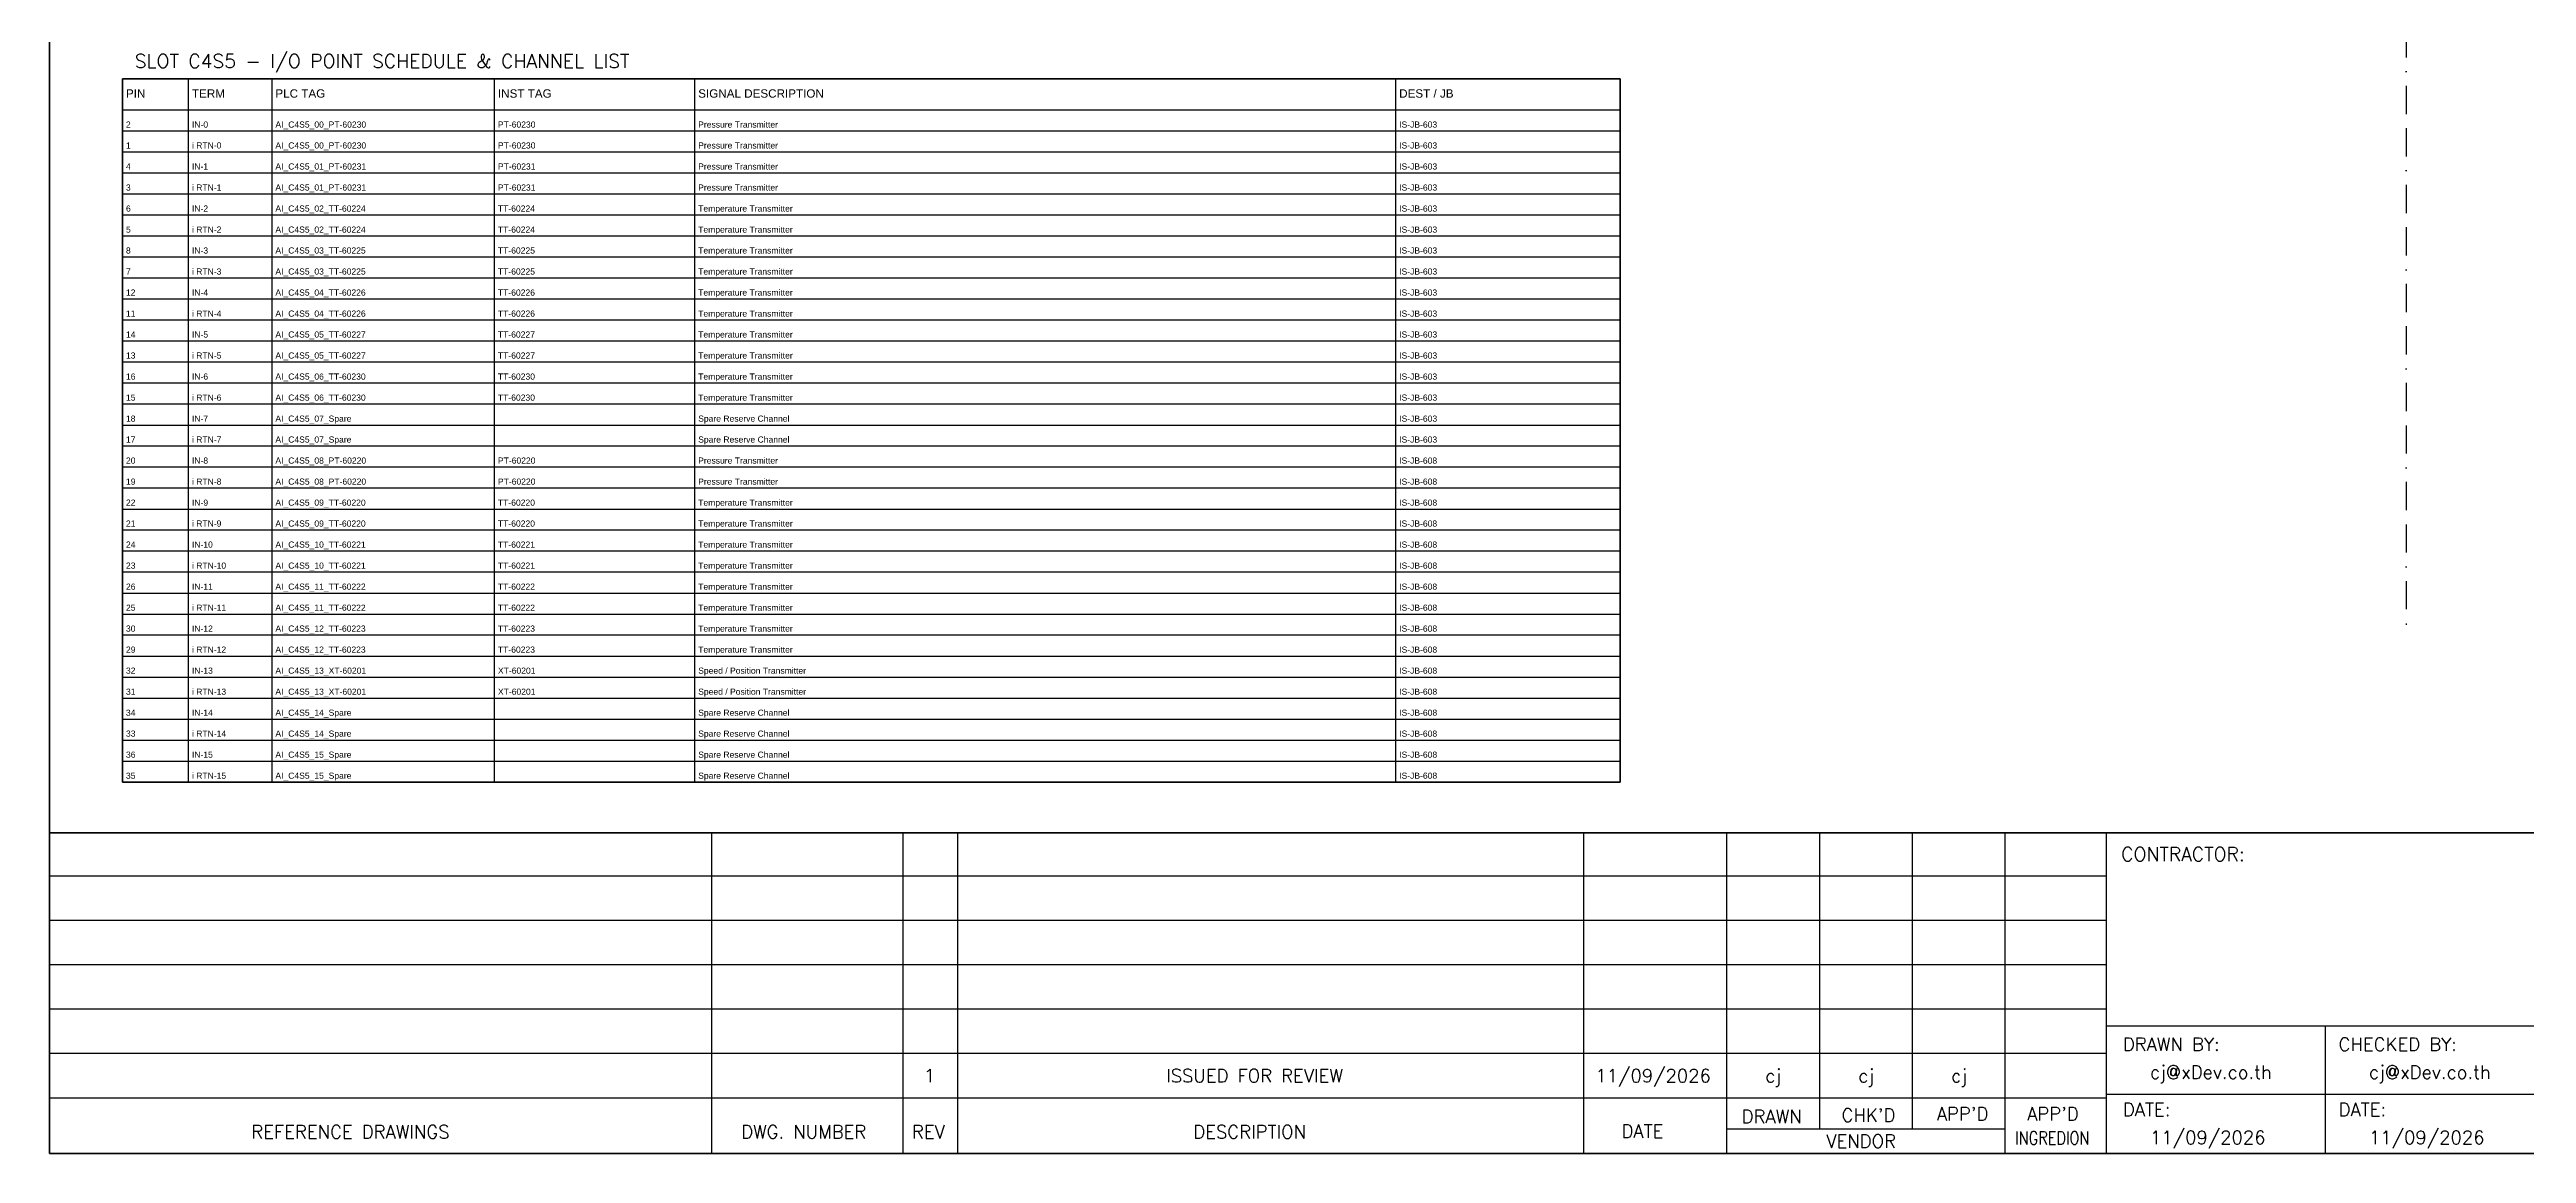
# Model space of a CAD drawing. Header units: millimetres. Extents: x 0 to 62600, y 0 to 14837.
# Drawn here: x 29353 to 31579, y 3004 to 3996 of the extents above; entities that cross this region are included whole.
import ezdxf
from ezdxf.enums import TextEntityAlignment as Align

# ---------------------------------------------------------------- set-up
doc = ezdxf.new("R2010")
doc.units = ezdxf.units.MM
doc.linetypes.add('BORDERX2', pattern=[88.9, 25.4, -12.7, 25.4, -12.7, 0, -12.7])
for name, color, linetype in [('GT_1', 9, 'Continuous'), ('HELPPOINT', 7, 'Continuous'), ('MEMBER', 7, 'Continuous'), ('x01001-FrameArea', 2, 'BORDERX2')]:
    doc.layers.add(name, color=color, linetype=linetype)
doc.styles.add('ROMANS', font='romans.shx', dxfattribs={"width": 0.85, "height": 25})
doc.styles.get("Standard").update_dxf_attribs({"font": 'arial.ttf'})

msp = doc.modelspace()

# ---------------------------------------------------------------- linework, layer by layer
at = {"color": 7}
for p, q in [((29478.1, 3338), (29478.1, 3970.1)), ((29553.1, 3338), (29553.1, 3970.1)), ((29753.1, 3338), (29753.1, 3970.1)), ((29933.1, 3338), (29933.1, 3970.1)), ((30563.1, 3338), (30563.1, 3970.1)), ((29418.8, 3942.1), (30764.6, 3942.1))]:
    msp.add_line(p, q, dxfattribs=at)
at = {"color": 8}
for p, q in [((29418.8, 3923.2), (30764.6, 3923.2)), ((29418.8, 3904.4), (30764.6, 3904.4)), ((29418.8, 3885.5), (30764.6, 3885.5)), ((29418.8, 3866.6), (30764.6, 3866.6)), ((29418.8, 3847.7), (30764.6, 3847.7)), ((29418.8, 3828.8), (30764.6, 3828.8)), ((29418.8, 3810), (30764.6, 3810)), ((29418.8, 3791.1), (30764.6, 3791.1)), ((29418.8, 3772.2), (30764.6, 3772.2)), ((29418.8, 3753.3), (30764.6, 3753.3)), ((29418.8, 3734.5), (30764.6, 3734.5)), ((29418.8, 3715.6), (30764.6, 3715.6)), ((29418.8, 3696.7), (30764.6, 3696.7)), ((29418.8, 3677.8), (30764.6, 3677.8)), ((29418.8, 3658.9), (30764.6, 3658.9)), ((29418.8, 3640.1), (30764.6, 3640.1)), ((29418.8, 3621.2), (30764.6, 3621.2)), ((29418.8, 3602.3), (30764.6, 3602.3)), ((29418.8, 3583.4), (30764.6, 3583.4)), ((29418.8, 3564.6), (30764.6, 3564.6)), ((29418.8, 3545.7), (30764.6, 3545.7)), ((29418.8, 3526.8), (30764.6, 3526.8)), ((29418.8, 3507.9), (30764.6, 3507.9)), ((29418.8, 3489), (30764.6, 3489)), ((29418.8, 3470.2), (30764.6, 3470.2)), ((29418.8, 3451.3), (30764.6, 3451.3)), ((29418.8, 3432.4), (30764.6, 3432.4)), ((29418.8, 3413.5), (30764.6, 3413.5)), ((29418.8, 3394.6), (30764.6, 3394.6)), ((29418.8, 3375.8), (30764.6, 3375.8)), ((29418.8, 3356.9), (30764.6, 3356.9))]:
    msp.add_line(p, q, dxfattribs=at)
msp.add_lwpolyline([(29418.8, 3970.1), (30764.6, 3970.1), (30764.6, 3338), (29418.8, 3338)], close=True)
at = {"color": 7}
msp.add_lwpolyline([(29418.8, 3338), (30764.6, 3338), (30764.6, 3970.1), (29418.8, 3970.1), (29418.8, 3338)], dxfattribs=at)
at = {"layer": 'GT_1', "color": 4}
for p, q in [((29948.5, 3004.2), (29948.5, 3292.4)), ((30120.4, 3004.2), (30120.4, 3292.4)), ((30169.6, 3004.2), (30169.6, 3292.4)), ((30732.2, 3004.2), (30732.2, 3292.4)), ((30860.5, 3004.2), (30860.5, 3292.4)), ((30944.1, 3026), (30944.1, 3292.4)), ((31027.6, 3026), (31027.6, 3292.4)), ((31110.9, 3004.2), (31110.9, 3292.4)), ((31201.9, 3004.2), (31201.9, 3292.4)), ((31201.9, 3253.5), (29353.1, 3253.5)), ((31201.9, 3213.7), (29353.1, 3213.7)), ((31201.9, 3173.8), (29353.1, 3173.8)), ((31201.9, 3133.9), (29353.1, 3133.9)), ((31988.9, 3118.5), (31201.9, 3118.5)), ((31398.7, 3004.2), (31398.7, 3118.5)), ((31201.9, 3094), (29353.1, 3094)), ((31201.8, 3054), (29353.1, 3054)), ((31988.9, 3057.1), (31201.9, 3057.1)), ((31110.9, 3026), (30860.5, 3026))]:
    msp.add_line(p, q, dxfattribs=at)
at = {"layer": 'HELPPOINT', "color": 4, "lineweight": 35}
for p, q in [((29353.1, 3004.2), (29353.1, 5708.4)), ((29353.1, 3004.2), (29353.1, 5708.4)), ((33246.4, 3004.2), (29353.1, 3004.2)), ((33246.4, 3004.2), (29353.1, 3004.2))]:
    msp.add_line(p, q, dxfattribs=at)
at = {"layer": 'MEMBER', "color": 4, "lineweight": 35}
msp.add_line((29353.1, 3292.4), (33246.4, 3292.4), dxfattribs=at)
msp.add_line((29353.1, 3292.4), (33246.4, 3292.4), dxfattribs=at)
at = {"layer": 'x01001-FrameArea'}
msp.add_line((31471.3, 5565.7), (31471.3, 3479.2), dxfattribs=at)

# ---------------------------------------------------------------- texts
at = {"color": 3}
for s, p in [('PIN', (29421.8, 3953.1)), ('TERM', (29481.1, 3953.1)), ('PLC TAG', (29556.1, 3953.1)), ('INST TAG', (29756.1, 3953.1)), ('SIGNAL DESCRIPTION', (29936.1, 3953.1)), ('DEST / JB', (30566.1, 3953.1))]:
    msp.add_text(s, height=7.5, dxfattribs=at).set_placement(p)
at = {"color": 7}
for s, p in [('2', (29421.8, 3926.2)), ('IN-0', (29481.1, 3926.2)), ('AI_C4S5_00_PT-60230', (29556.1, 3926.2)), ('PT-60230', (29756.1, 3926.2)), ('Pressure Transmitter', (29936.1, 3926.2)), ('IS-JB-603', (30566.1, 3926.2)), ('1', (29421.8, 3907.4)), ('i RTN-0', (29481.1, 3907.4)), ('AI_C4S5_00_PT-60230', (29556.1, 3907.4)), ('PT-60230', (29756.1, 3907.4)), ('Pressure Transmitter', (29936.1, 3907.4)), ('IS-JB-603', (30566.1, 3907.4)), ('4', (29421.8, 3888.5)), ('3', (29421.8, 3869.6)), ('i RTN-1', (29481.1, 3869.6)), ('IN-1', (29481.1, 3888.5)), ('AI_C4S5_01_PT-60231', (29556.1, 3888.5)), ('AI_C4S5_01_PT-60231', (29556.1, 3869.6)), ('PT-60231', (29756.1, 3888.5)), ('PT-60231', (29756.1, 3869.6)), ('Pressure Transmitter', (29936.1, 3888.5)), ('Pressure Transmitter', (29936.1, 3869.6)), ('IS-JB-603', (30566.1, 3888.5)), ('IS-JB-603', (30566.1, 3869.6)), ('6', (29421.8, 3850.7)), ('IN-2', (29481.1, 3850.7)), ('AI_C4S5_02_TT-60224', (29556.1, 3850.7)), ('TT-60224', (29756.1, 3850.7)), ('Temperature Transmitter', (29936.1, 3850.7)), ('IS-JB-603', (30566.1, 3850.7)), ('5', (29421.8, 3831.8)), ('i RTN-2', (29481.1, 3831.8)), ('AI_C4S5_02_TT-60224', (29556.1, 3831.8)), ('TT-60224', (29756.1, 3831.8)), ('Temperature Transmitter', (29936.1, 3831.8)), ('IS-JB-603', (30566.1, 3831.8)), ('8', (29421.8, 3813)), ('IN-3', (29481.1, 3813)), ('AI_C4S5_03_TT-60225', (29556.1, 3813)), ('TT-60225', (29756.1, 3813)), ('Temperature Transmitter', (29936.1, 3813)), ('IS-JB-603', (30566.1, 3813)), ('7', (29421.8, 3794.1)), ('i RTN-3', (29481.1, 3794.1)), ('AI_C4S5_03_TT-60225', (29556.1, 3794.1)), ('TT-60225', (29756.1, 3794.1)), ('Temperature Transmitter', (29936.1, 3794.1)), ('IS-JB-603', (30566.1, 3794.1)), ('12', (29421.8, 3775.2)), ('IN-4', (29481.1, 3775.2)), ('AI_C4S5_04_TT-60226', (29556.1, 3775.2)), ('TT-60226', (29756.1, 3775.2)), ('Temperature Transmitter', (29936.1, 3775.2)), ('IS-JB-603', (30566.1, 3775.2)), ('11', (29421.8, 3756.3)), ('14', (29421.8, 3737.5)), ('i RTN-4', (29481.1, 3756.3)), ('IN-5', (29481.1, 3737.5)), ('AI_C4S5_04_TT-60226', (29556.1, 3756.3)), ('AI_C4S5_05_TT-60227', (29556.1, 3737.5)), ('TT-60226', (29756.1, 3756.3)), ('TT-60227', (29756.1, 3737.5)), ('Temperature Transmitter', (29936.1, 3756.3)), ('Temperature Transmitter', (29936.1, 3737.5)), ('IS-JB-603', (30566.1, 3756.3)), ('IS-JB-603', (30566.1, 3737.5)), ('13', (29421.8, 3718.6)), ('i RTN-5', (29481.1, 3718.6)), ('AI_C4S5_05_TT-60227', (29556.1, 3718.6)), ('TT-60227', (29756.1, 3718.6)), ('Temperature Transmitter', (29936.1, 3718.6)), ('IS-JB-603', (30566.1, 3718.6)), ('16', (29421.8, 3699.7)), ('IN-6', (29481.1, 3699.7)), ('AI_C4S5_06_TT-60230', (29556.1, 3699.7)), ('TT-60230', (29756.1, 3699.7)), ('Temperature Transmitter', (29936.1, 3699.7)), ('IS-JB-603', (30566.1, 3699.7)), ('15', (29421.8, 3680.8)), ('i RTN-6', (29481.1, 3680.8)), ('AI_C4S5_06_TT-60230', (29556.1, 3680.8)), ('TT-60230', (29756.1, 3680.8)), ('Temperature Transmitter', (29936.1, 3680.8)), ('IS-JB-603', (30566.1, 3680.8)), ('18', (29421.8, 3661.9)), ('IN-7', (29481.1, 3661.9)), ('AI_C4S5_07_Spare', (29556.1, 3661.9)), ('Spare Reserve Channel', (29936.1, 3661.9)), ('IS-JB-603', (30566.1, 3661.9)), ('20', (29421.8, 3624.2)), ('17', (29421.8, 3643.1)), ('i RTN-7', (29481.1, 3643.1)), ('IN-8', (29481.1, 3624.2)), ('AI_C4S5_07_Spare', (29556.1, 3643.1)), ('AI_C4S5_08_PT-60220', (29556.1, 3624.2)), ('PT-60220', (29756.1, 3624.2)), ('Spare Reserve Channel', (29936.1, 3643.1)), ('Pressure Transmitter', (29936.1, 3624.2)), ('IS-JB-603', (30566.1, 3643.1)), ('IS-JB-608', (30566.1, 3624.2)), ('19', (29421.8, 3605.3)), ('i RTN-8', (29481.1, 3605.3)), ('AI_C4S5_08_PT-60220', (29556.1, 3605.3)), ('PT-60220', (29756.1, 3605.3)), ('Pressure Transmitter', (29936.1, 3605.3)), ('IS-JB-608', (30566.1, 3605.3)), ('22', (29421.8, 3586.4)), ('IN-9', (29481.1, 3586.4)), ('AI_C4S5_09_TT-60220', (29556.1, 3586.4)), ('TT-60220', (29756.1, 3586.4)), ('Temperature Transmitter', (29936.1, 3586.4)), ('IS-JB-608', (30566.1, 3586.4)), ('21', (29421.8, 3567.6)), ('i RTN-9', (29481.1, 3567.6)), ('AI_C4S5_09_TT-60220', (29556.1, 3567.6)), ('TT-60220', (29756.1, 3567.6)), ('Temperature Transmitter', (29936.1, 3567.6)), ('IS-JB-608', (30566.1, 3567.6)), ('24', (29421.8, 3548.7)), ('IN-10', (29481.1, 3548.7)), ('AI_C4S5_10_TT-60221', (29556.1, 3548.7)), ('TT-60221', (29756.1, 3548.7)), ('Temperature Transmitter', (29936.1, 3548.7)), ('IS-JB-608', (30566.1, 3548.7)), ('23', (29421.8, 3529.8)), ('i RTN-10', (29481.1, 3529.8)), ('AI_C4S5_10_TT-60221', (29556.1, 3529.8)), ('TT-60221', (29756.1, 3529.8)), ('Temperature Transmitter', (29936.1, 3529.8)), ('IS-JB-608', (30566.1, 3529.8)), ('26', (29421.8, 3510.9)), ('25', (29421.8, 3492)), ('i RTN-11', (29481.1, 3492)), ('IN-11', (29481.1, 3510.9)), ('AI_C4S5_11_TT-60222', (29556.1, 3510.9)), ('AI_C4S5_11_TT-60222', (29556.1, 3492)), ('TT-60222', (29756.1, 3510.9)), ('TT-60222', (29756.1, 3492)), ('Temperature Transmitter', (29936.1, 3510.9)), ('Temperature Transmitter', (29936.1, 3492)), ('IS-JB-608', (30566.1, 3510.9)), ('IS-JB-608', (30566.1, 3492)), ('30', (29421.8, 3473.2)), ('IN-12', (29481.1, 3473.2)), ('AI_C4S5_12_TT-60223', (29556.1, 3473.2)), ('TT-60223', (29756.1, 3473.2)), ('Temperature Transmitter', (29936.1, 3473.2)), ('IS-JB-608', (30566.1, 3473.2)), ('29', (29421.8, 3454.3)), ('i RTN-12', (29481.1, 3454.3)), ('AI_C4S5_12_TT-60223', (29556.1, 3454.3)), ('TT-60223', (29756.1, 3454.3)), ('Temperature Transmitter', (29936.1, 3454.3)), ('IS-JB-608', (30566.1, 3454.3)), ('32', (29421.8, 3435.4)), ('IN-13', (29481.1, 3435.4)), ('AI_C4S5_13_XT-60201', (29556.1, 3435.4)), ('XT-60201', (29756.1, 3435.4)), ('Speed / Position Transmitter', (29936.1, 3435.4)), ('IS-JB-608', (30566.1, 3435.4)), ('31', (29421.8, 3416.5)), ('i RTN-13', (29481.1, 3416.5)), ('AI_C4S5_13_XT-60201', (29556.1, 3416.5)), ('XT-60201', (29756.1, 3416.5)), ('Speed / Position Transmitter', (29936.1, 3416.5)), ('IS-JB-608', (30566.1, 3416.5)), ('34', (29421.8, 3397.6)), ('33', (29421.8, 3378.8)), ('i RTN-14', (29481.1, 3378.8)), ('IN-14', (29481.1, 3397.6)), ('AI_C4S5_14_Spare', (29556.1, 3397.6)), ('AI_C4S5_14_Spare', (29556.1, 3378.8)), ('Spare Reserve Channel', (29936.1, 3397.6)), ('Spare Reserve Channel', (29936.1, 3378.8)), ('IS-JB-608', (30566.1, 3397.6)), ('IS-JB-608', (30566.1, 3378.8)), ('36', (29421.8, 3359.9)), ('IN-15', (29481.1, 3359.9)), ('AI_C4S5_15_Spare', (29556.1, 3359.9)), ('Spare Reserve Channel', (29936.1, 3359.9)), ('IS-JB-608', (30566.1, 3359.9)), ('35', (29421.8, 3341)), ('i RTN-15', (29481.1, 3341)), ('AI_C4S5_15_Spare', (29556.1, 3341)), ('Spare Reserve Channel', (29936.1, 3341)), ('IS-JB-608', (30566.1, 3341))]:
    msp.add_text(s, height=5.5, dxfattribs=at).set_placement(p)
at = {"layer": 'MEMBER', "color": 4, "ltscale": 0.8, "style": 'ROMANS'}
for s, height, p in [('SLOT C4S5 - I/O POINT SCHEDULE & CHANNEL LIST', 12.35, (29429.7, 3979.8)), ('CONTRACTOR:', 12.35, (31215, 3267)), ('DRAWN BY:', 11.88, (31216.5, 3096.4)), ('CHECKED BY:', 11.875, (31410.4, 3096.4)), ('cj@xDev.co.th', 11.875, (31240.9, 3071.4)), ('cj@xDev.co.th', 11.875, (31437.7, 3071.4)), ('REFERENCE DRAWINGS', 11.875, (29534.5, 3017.7)), ('DWG. NUMBER', 11.875, (29974.7, 3017.7)), ('REV', 11.88, (30128.2, 3017.7)), ('DESCRIPTION', 11.875, (30381.1, 3017.7)), ('DATE', 11.88, (30765.9, 3018.4)), ('DRAWN', 11.88, (30873.9, 3031.5)), ("CHK'D", 11.88, (30963.7, 3032.7)), ("APP'D", 11.88, (31049.3, 3033.9)), ("APP'D", 11.88, (31130.5, 3033.9)), ('DATE:', 11.88, (31216.5, 3037.8)), ('DATE:', 11.88, (31410.4, 3037.8)), ('VENDOR', 11.88, (30950, 3009.3)), ('11/09/2026', 11.88, (31240.9, 3012.7)), ('11/09/2026', 11.88, (31437.7, 3012.7))]:
    msp.add_text(s, height=height, dxfattribs=at).set_placement(p)
for s, height, p in [('1', 11.9, (30144, 3074.1)), ('ISSUED FOR REVIEW', 11.875, (30436.1, 3074.1)), ('11/09/2026', 11.88, (30794.3, 3074.1)), ('cj', 11.88, (30902.2, 3074.1)), ('cj', 11.88, (30985.8, 3074.1)), ('cj', 11.88, (31069.3, 3074.1))]:
    msp.add_text(s, height=height, dxfattribs=at).set_placement(p, align=Align.MIDDLE_CENTER)
at = {"layer": 'MEMBER', "color": 4, "ltscale": 0.8, "style": 'ROMANS', "width": 0.8}
msp.add_text('INGREDION', height=11.88, dxfattribs=at).set_placement((31119.7, 3012.2))

doc.saveas('drawing.dxf')
